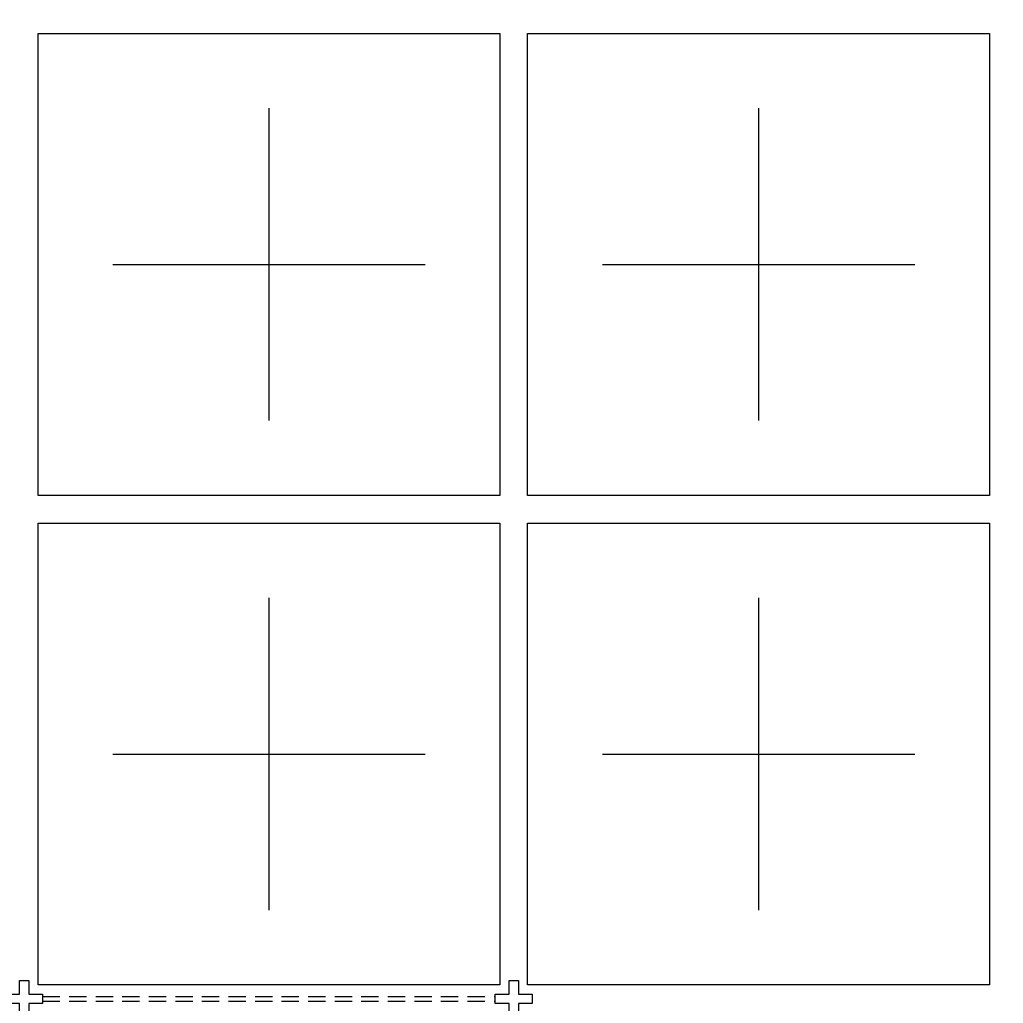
# Model space of a CAD drawing. Extents: x 360 to 479, y -156 to -9.
# Drawn here: x 395.86 to 406.51, y -75.22 to -64.57 of the extents above; entities that cross this region are included whole.
import ezdxf

# ---------------------------------------------------------------- set-up
doc = ezdxf.new("R2010")
doc.units = 0
doc.header["$LTSCALE"] = 5
doc.header["$MEASUREMENT"] = 0
doc.header["$PDMODE"] = 3
doc.linetypes.add('CENTER', pattern=[2, 1.25, -0.25, 0.25, -0.25])
doc.linetypes.add('HIDDEN', pattern=[0.375, 0.25, -0.125])
doc.layers.get('Defpoints').update_dxf_attribs({"linetype": 'CONTINUOUS'})
for name, color, linetype in [('1D', 4, 'CONTINUOUS'), ('center', 1, 'CONTINUOUS'), ('PKG', 2, 'CONTINUOUS'), ('标注', 4, 'CONTINUOUS')]:
    doc.layers.add(name, color=color, linetype=linetype)
doc.styles.add('SIMPLEX', font='SIMPLEX')
doc.styles.add('宋体', font='SimSun.ttf')
doc.dimstyles.new('副本Standard', dxfattribs={"dimtxt": 0.05, "dimasz": 0.05, "dimexe": 0.07, "dimexo": 0.07, "dimgap": 0.07, "dimtad": 1, "dimzin": 1, "dimdsep": 46, "dimtxsty": 'SIMPLEX', "dimcen": 0.1, "dimclrd": 256, "dimclre": 256, "dimclrt": 256, "dimadec": 0, "dimazin": 0, "dimtfac": 1, "dimtofl": 0, "dimtmove": 0, "dimatfit": 0, "dimfxl": 1, "dimlwd": -1, "dimlwe": -1, "dimarcsym": 0})

# ---------------------------------------------------------------- blocks, each defined once
blk = doc.blocks.new('*D35')
at = {"layer": 'Defpoints', "color": 0, "transparency": 16777216}
for p in [(3239.564, -274.423), (3204.814, -346.911), (3206.996, -355.134)]:
    blk.add_point(p, dxfattribs=at)
at = {"layer": '标注', "lineweight": 0, "transparency": 16777216}
for p, q in [((3204.814, -346.936), (3204.814, -351.134)), ((3204.814, -351.134), (3206.996, -353.134)), ((3206.996, -353.134), (3206.996, -355.134))]:
    blk.add_line(p, q, dxfattribs=at)
at = {"layer": '标注', "lineweight": 0, "transparency": 16777216, "insert": (3206.996, -357.251), "char_height": 1, "attachment_point": 5, "rotation": 90, "style": '宋体'}
blk.add_mtext('34.750', dxfattribs=at)
blk = doc.blocks.new('*D36')
at = {"layer": 'Defpoints', "color": 0, "transparency": 16777216}
for p in [(3204.821, -274.423), (3198.555, -349.399), (3232.802, -349.399)]:
    blk.add_point(p, dxfattribs=at)
at = {"layer": '标注', "lineweight": 0, "transparency": 16777216}
blk.add_line((3232.777, -349.399), (3198.555, -349.399), dxfattribs=at)
at = {"layer": '标注', "lineweight": 0, "transparency": 16777216, "insert": (3196.441, -349.399), "char_height": 1, "attachment_point": 5, "style": '宋体'}
blk.add_mtext('74.976', dxfattribs=at)

msp = doc.modelspace()

# ---------------------------------------------------------------- linework, layer by layer
at = {"layer": '1D', "linetype": 'HIDDEN', "lineweight": 5, "ltscale": 0.15}
for p, q in [((396.1131, -75.1474), (401.0131, -75.1474)), ((396.1131, -75.1974), (401.0131, -75.1974))]:
    msp.add_line(p, q, dxfattribs=at)
for points in [[(395.8631, -74.9724), (395.9631, -74.9724), (395.9631, -75.1224), (396.1131, -75.1224), (396.1131, -75.2224), (395.9631, -75.2224), (395.9631, -75.3724), (395.8631, -75.3724), (395.8631, -75.2224), (395.7131, -75.2224), (395.7131, -75.1224), (395.8631, -75.1224), (395.8631, -74.9724)], [(401.1631, -74.9724), (401.2631, -74.9724), (401.2631, -75.1224), (401.4131, -75.1224), (401.4131, -75.2224), (401.2631, -75.2224), (401.2631, -75.3724), (401.1631, -75.3724), (401.1631, -75.2224), (401.0131, -75.2224), (401.0131, -75.1224), (401.1631, -75.1224), (401.1631, -74.9724)]]:
    msp.add_lwpolyline(points, dxfattribs=at)
at = {"layer": 'center', "linetype": 'CENTER', "lineweight": 0}
for p, q in [((398.5631, -65.5317), (398.5631, -68.9131)), ((403.8631, -65.5317), (403.8631, -68.9131)), ((396.8724, -67.2224), (400.2539, -67.2224)), ((402.1724, -67.2224), (405.5539, -67.2224)), ((398.5631, -70.8317), (398.5631, -74.2131)), ((403.8631, -70.8317), (403.8631, -74.2131)), ((396.8724, -72.5224), (400.2539, -72.5224)), ((402.1724, -72.5224), (405.5539, -72.5224))]:
    msp.add_line(p, q, dxfattribs=at)
at = {"layer": 'PKG', "linetype": 'Continuous', "lineweight": 0}
for points in [[(396.0631, -69.7224), (396.0631, -64.7224), (401.0631, -64.7224), (401.0631, -69.7224)], [(401.3631, -69.7224), (401.3631, -64.7224), (406.3631, -64.7224), (406.3631, -69.7224)], [(396.0631, -75.0224), (396.0631, -70.0224), (401.0631, -70.0224), (401.0631, -75.0224)], [(401.3631, -75.0224), (401.3631, -70.0224), (406.3631, -70.0224), (406.3631, -75.0224)]]:
    msp.add_lwpolyline(points, close=True, dxfattribs=at)

# ---------------------------------------------------------------- dimensions: what is measured, and where the dimension line sits
at = {"layer": '标注', "lineweight": 0}
for feature_location, offset, dtype, origin, picture, middle in [((415.5011, -91.4604), (-34.2469, 0), 0, (387.5201, -16.4844), '*D36', (379.14, -91.4604)), ((387.5131, -88.9724), (2.1816, -8.223), 1, (422.2631, -16.4844), '*D35', (389.6947, -99.3124))]:
    dim = msp.add_ordinate_dim(feature_location=feature_location, offset=offset, dtype=dtype, origin=origin, dimstyle='副本Standard', override={"dimtxt": 1, "dimasz": 1, "dimexo": 0.025, "dimgap": 0.05, "dimtad": 0, "dimdec": 3, "dimtxsty": '宋体', "dimlwe": 0}, dxfattribs=at)
    dim.commit()
    dim.dimension.update_dxf_attribs({"geometry": picture, "text_midpoint": middle, "insert": (-2817.3012, 257.9389)})

doc.saveas('drawing.dxf')
